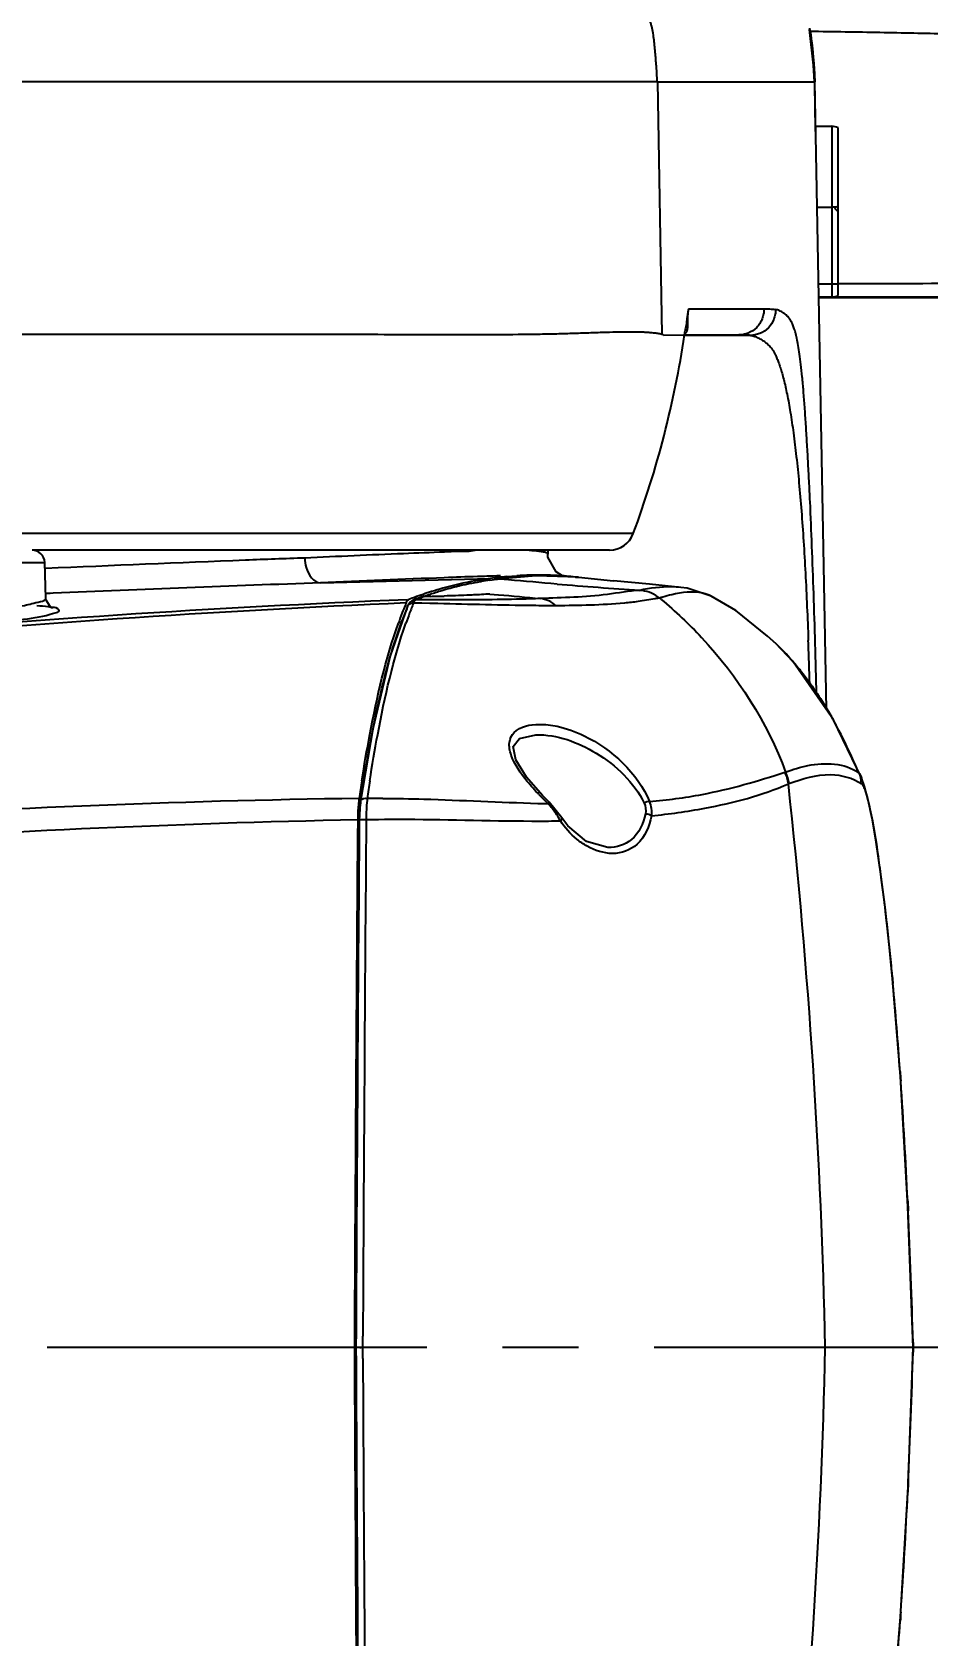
# Model space of a CAD drawing. Header units: millimetres. Extents: x 4086 to 8300, y 123 to 1549.
# Drawn here: x 7018.43 to 7036.14, y 452.3 to 483.98 of the extents above; entities that cross this region are included whole.
import ezdxf

# ---------------------------------------------------------------- set-up
doc = ezdxf.new("R2010")
doc.units = ezdxf.units.MM
doc.linetypes.add('CENTER', pattern=[0.6, 0.375, -0.075, 0.075, -0.075])
for name, color, linetype in [('中心线', 7, 'Continuous'), ('外形图', 7, 'Continuous'), ('尺寸标注', 7, 'Continuous')]:
    doc.layers.add(name, color=color, linetype=linetype)
doc.styles.add('思源黑', font='SourceHanSansCN-Normal.ttf')
doc.dimstyles.new('尺寸标注_1_4比例', dxfattribs={"dimtxt": 7, "dimasz": 6, "dimexe": 2, "dimexo": 1.5, "dimgap": 1, "dimtad": 1, "dimdec": 1, "dimlfac": 4, "dimdsep": 46, "dimtxsty": '思源黑', "dimcen": 0.09, "dimadec": 0, "dimazin": 0, "dimtp": 0.01, "dimtm": 0.01, "dimtfac": 1, "dimtdec": 1, "dimtofl": 0, "dimtmove": 0, "dimatfit": 3, "dimfxl": 1, "dimtolj": 1, "dimarcsym": 0})

# ---------------------------------------------------------------- blocks, each defined once
blk = doc.blocks.new('*D759')
at = {"layer": 'Defpoints', "color": 0}
for p in [(7016.612, 498.736), (7016.612, 492.25), (7015.112, 454.498)]:
    blk.add_point(p, dxfattribs=at)
at = {"layer": '尺寸标注', "color": 0, "lineweight": -2}
for p, q in [((7015.112, 455.998), (7015.112, 500.736)), ((7016.612, 493.75), (7016.612, 500.736)), ((7009.112, 498.736), (7003.112, 498.736)), ((7022.612, 498.736), (7034.896, 498.736))]:
    blk.add_line(p, q, dxfattribs=at)
at = {"layer": '尺寸标注', "color": 0}
for points in [[(7009.112, 497.736), (7009.112, 499.736), (7015.112, 498.736)], [(7022.612, 499.736), (7022.612, 497.736), (7016.612, 498.736)]]:
    blk.add_solid(points, dxfattribs=at)
at = {"layer": '尺寸标注', "color": 0, "insert": (7031.754, 503.36), "char_height": 7, "attachment_point": 5, "style": '思源黑'}
blk.add_mtext('\\A1;6', dxfattribs=at)
blk = doc.blocks.new('*D761')
at = {"layer": 'Defpoints', "color": 0}
for p in [(7055.112, 469.247), (7016.612, 423.975), (7055.112, 413.097)]:
    blk.add_point(p, dxfattribs=at)
at = {"layer": '尺寸标注', "color": 0, "lineweight": -2}
for p, q in [((7055.112, 467.747), (7055.112, 411.097)), ((7016.612, 422.475), (7016.612, 411.097)), ((7022.612, 413.097), (7049.112, 413.097))]:
    blk.add_line(p, q, dxfattribs=at)
at = {"layer": '尺寸标注', "color": 0}
for points in [[(7022.612, 414.097), (7022.612, 412.097), (7016.612, 413.097)], [(7049.112, 412.097), (7049.112, 414.097), (7055.112, 413.097)]]:
    blk.add_solid(points, dxfattribs=at)
at = {"layer": '尺寸标注', "color": 0, "insert": (7035.862, 417.659), "char_height": 7, "attachment_point": 5, "style": '思源黑'}
blk.add_mtext('\\A1;154', dxfattribs=at)

msp = doc.modelspace()

# ---------------------------------------------------------------- linework, layer by layer
at = {"layer": '中心线', "linetype": 'CENTER', "ltscale": 20}
msp.add_line((7074.229, 457.9978), (6904.8666, 457.9978), dxfattribs=at)
at = {"layer": '外形图'}
for p, q in [((7033.8752, 483.3276), (7033.7952, 484.0354)), ((7033.8951, 482.9978), (7033.8752, 483.3276)), ((7030.787, 482.9978), (7017.2076, 482.9978)), ((7030.7888, 482.9978), (7031.2272, 482.9978)), ((7030.7888, 482.9978), (7030.8785, 478.0108)), ((7031.2272, 482.9978), (7031.9181, 482.9978)), ((7031.9181, 482.9978), (7033.9009, 482.9978)), ((7033.9008, 482.9978), (7033.9007, 482.9978)), ((7034.1305, 470.5991), (7033.9009, 482.9978)), ((7033.9171, 482.1218), (7034.2371, 482.1218)), ((7034.2371, 482.1218), (7034.2371, 478.7468)), ((7034.3621, 478.7803), (7034.3621, 482.0883)), ((7033.9467, 480.5251), (7034.2371, 480.5251)), ((7034.2996, 480.4968), (7034.3621, 480.5593)), ((7034.3621, 480.4343), (7034.2996, 480.4968)), ((7034.2371, 479.0011), (7033.9749, 479.0011)), ((7031.3911, 478.4508), (7031.3905, 478.4455)), ((7032.8959, 478.5071), (7031.4052, 478.5071)), ((7039.4939, 478.7468), (7033.9796, 478.7468)), ((7031.3903, 478.446), (7031.374, 478.3155)), ((7030.9101, 477.9977), (7031.3178, 477.9978)), ((7031.3282, 477.9978), (7032.3976, 477.9978)), ((7032.6277, 477.9898), (7031.3282, 477.9898)), ((7032.4329, 477.9981), (7032.4273, 477.9981)), ((7026.6121, 474.0741), (7017.1087, 474.0742)), ((7029.6807, 474.0741), (7026.6121, 474.0741)), ((7030.3135, 474.0743), (7029.6807, 474.0741)), ((7029.8447, 473.7478), (7018.429, 473.7478)), ((7028.6208, 473.7478), (7028.6222, 473.6702)), ((7017.1121, 473.5065), (7018.6789, 473.5065)), ((7018.7035, 472.8014), (7018.6789, 473.5065)), ((7024.1369, 473.1006), (7027.4933, 473.1882)), ((7027.2885, 473.1573), (7027.1848, 473.1396)), ((7027.2002, 473.108), (7027.2917, 473.125)), ((7027.3914, 473.1735), (7027.2885, 473.1573)), ((7027.2917, 473.125), (7027.3095, 473.1281)), ((7027.4933, 473.1882), (7027.3914, 473.1735)), ((7027.4784, 473.1557), (7027.5252, 473.1625)), ((7027.5252, 473.1625), (7027.6052, 473.1734)), ((7027.6052, 473.1734), (7027.6317, 473.1768)), ((7027.6317, 473.1768), (7027.7376, 473.1903)), ((7027.673, 473.1734), (7027.6317, 473.1768)), ((7027.8456, 473.159), (7027.673, 473.1734)), ((7027.6876, 473.2385), (7027.6784, 473.2383)), ((7028.3963, 473.24), (7027.692, 473.1832)), ((7027.8081, 473.2248), (7027.9107, 473.2337)), ((7027.9107, 473.2337), (7028.0121, 473.241)), ((7029.2291, 473.2104), (7028.3963, 473.24)), ((7029.1726, 473.2157), (7029.2291, 473.2104)), ((7029.2291, 473.2104), (7029.9221, 473.1444)), ((7030.6311, 473.0769), (7029.9221, 473.1444)), ((7031.2529, 473.0114), (7030.6311, 473.0769)), ((7018.7894, 472.8939), (7018.7006, 472.8902)), ((7018.7035, 472.8009), (7018.7035, 472.8014)), ((7018.8451, 472.8962), (7018.7894, 472.8939)), ((7025.9446, 472.7969), (7025.874, 472.7698)), ((7025.9586, 472.7596), (7025.8999, 472.7192)), ((7025.9887, 472.8135), (7025.9446, 472.7969)), ((7026.0029, 472.7766), (7025.9605, 472.7603)), ((7026.0081, 472.7684), (7026.0509, 472.7848)), ((7026.0548, 472.768), (7026.0081, 472.7684)), ((7026.0509, 472.7848), (7026.0893, 472.7992)), ((7026.1351, 472.7673), (7026.0548, 472.768)), ((7026.1779, 472.8386), (7026.1351, 472.825)), ((7026.1536, 472.8225), (7026.1801, 472.8319)), ((7027.4779, 472.8801), (7027.6473, 472.8664)), ((7031.2529, 473.0114), (7031.2517, 473.0115)), ((7031.8556, 472.8392), (7031.8539, 472.8401)), ((7025.8999, 472.7192), (7025.8487, 472.6374)), ((7025.8487, 472.6374), (7025.849, 472.6382)), ((7026.0541, 472.6996), (7025.9699, 472.7015)), ((7026.1326, 472.6978), (7026.0541, 472.6996)), ((7026.2938, 472.6941), (7026.1326, 472.6978)), ((7026.4497, 472.6904), (7026.2938, 472.6941)), ((7033.136, 471.895), (7032.9685, 472.0501)), ((7033.1231, 471.9071), (7033.136, 471.895)), ((7033.4725, 471.5437), (7033.1231, 471.9071)), ((7025.1628, 470.2141), (7024.9203, 468.7863)), ((7028.0625, 470.0283), (7028.3891, 470.1005)), ((7028.3891, 470.1005), (7028.3932, 470.1005)), ((7033.3116, 469.3603), (7033.3233, 469.3646)), ((7033.3783, 469.1301), (7033.3895, 469.1348)), ((7034.8254, 469.2514), (7034.8263, 469.2492)), ((7024.9134, 468.7341), (7024.895, 468.4216)), ((7024.9204, 468.787), (7024.9134, 468.7341)), ((7024.9203, 468.7863), (7024.9204, 468.787)), ((7024.9317, 468.8402), (7024.936, 468.8688)), ((7028.6513, 468.7656), (7028.5161, 468.8987)), ((7028.9, 468.4585), (7028.6513, 468.7656)), ((7029.0173, 468.2999), (7028.8999, 468.4588)), ((7029.8126, 467.8699), (7029.8092, 467.8699)), ((7035.1544, 467.7045), (7035.157, 467.6874)), ((7035.4325, 465.3439), (7035.4322, 465.3396)), ((7035.4322, 465.3396), (7035.4378, 465.2783)), ((7035.4382, 465.2813), (7035.4327, 465.3419)), ((7035.4381, 465.2822), (7035.4378, 465.2783)), ((7035.4378, 465.2783), (7035.4461, 465.1862)), ((7035.737, 460.8875), (7035.7462, 460.6928)), ((7024.9668, 457.9978), (7024.9679, 458.2218)), ((7024.9679, 457.7804), (7024.9668, 457.9978)), ((7035.842, 458.0911), (7035.8446, 457.9978)), ((7035.8446, 457.9978), (7035.842, 457.9033)), ((7035.7472, 455.3263), (7035.7384, 455.1377))]:
    msp.add_line(p, q, dxfattribs=at)
for points in [[(7028.9149, 473.2387), (7028.7854, 473.3157), (7028.6269, 473.6102), (7028.6224, 473.6599)], [(7018.8009, 472.6134), (7018.8266, 472.6072), (7018.7848, 472.633), (7018.7088, 472.759), (7018.7035, 472.8009)], [(7026.1355, 472.8252), (7026.1044, 472.814), (7026.0029, 472.7766)], [(7031.8539, 472.8401), (7031.3799, 472.9931), (7031.2517, 473.0115)], [(7032.9685, 472.0501), (7032.3386, 472.5528), (7031.8556, 472.8392)], [(7025.8487, 472.6374), (7025.5075, 471.6573), (7025.1628, 470.2141)], [(7034.8263, 469.2492), (7034.272, 470.396), (7033.4725, 471.5437)], [(7028.5161, 468.8987), (7028.1997, 469.2609), (7027.9891, 469.6047), (7027.9395, 469.8686), (7028.0625, 470.0283)], [(7034.9568, 468.8112), (7034.8857, 469.0806), (7034.8254, 469.2515)], [(7035.4325, 465.3439), (7035.3787, 465.8978), (7035.2903, 466.6959), (7035.2006, 467.3941), (7035.1135, 467.9797), (7035.032, 468.4497), (7034.9568, 468.8112)], [(7024.895, 468.4216), (7024.8682, 464.6977), (7024.8446, 460.9569), (7024.8285, 457.9982)], [(7029.8092, 467.8699), (7029.39, 467.9926), (7029.0173, 468.2999)], [(7035.8453, 457.9978), (7035.7427, 460.7822), (7035.5932, 463.3484), (7035.4381, 465.2823)], [(7024.8285, 457.9982), (7024.8448, 455.0035), (7024.8684, 451.2681), (7024.895, 447.5741)], [(7035.4381, 450.7134), (7035.5951, 452.6748), (7035.744, 455.2414), (7035.8453, 457.9978)]]:
    msp.add_lwpolyline(points, dxfattribs=at)
for centre, radius, start, end in [((6786.029, 478.6945), 247.9084, 0.768627, 0.96699), ((7034.2371, 481.8718), 0.25, 60, 90), ((7034.2391, 467.3083), 13.2168, 89.61621, 90.00882), ((7034.2427, 466.8293), 12.1719, 89.43786, 90.02627), ((7034.2371, 478.9968), 0.25, 270, 300), ((7029.3534, 2327.6649), 1848.6589, 270.1552963, 270.3214661), ((7011.5426, 481.0216), 20.0154, 339.69, 351.31096), ((7029.8444, 474.2479), 0.5, 270.02436, 339.69307), ((7018.429, 473.4978), 0.25, 2, 90), ((7045.2707, -142.5949), 616.0581, 91.9659157, 92.4584423), ((7028.3848, 466.3744), 6.8708, 100.05824, 105.51865), ((7028.5605, 466.0437), 7.1941, 101.79281, 103.44664), ((7028.5448, 466.1192), 7.117, 100.88975, 101.79286), ((7029.508, 402.1665), 71.0955, 91.682801, 91.834956), ((7028.4825, 466.4654), 6.7652, 98.53592, 99.98555), ((7029.0571, 417.6415), 55.614, 91.42056, 91.68671), ((7028.4935, 465.9592), 7.2978, 95.38906, 97.87765), ((7028.611, 465.9281), 7.3146, 96.01272, 96.8581), ((7028.5999, 466.0359), 7.2062, 94.2753, 96.01471), ((7028.453, 466.4229), 6.8324, 91.48241, 93.70049), ((7028.5872, 466.2178), 7.0238, 90.68347, 94.28212), ((7028.4519, 466.4608), 6.7944, 89.59456, 91.48149), ((7028.4546, 466.6874), 6.5677, 86.48581, 89.60351), ((7028.584, 466.4137), 6.8279, 88.87328, 90.67606), ((7028.5925, 466.7115), 6.53, 84.90287, 88.89665), ((7040.3953, 613.9334), 141.3313, 265.29607, 265.960294), ((7028.4713, 466.9482), 6.3065, 83.25896, 86.49227), ((7035.7571, 233.0643), 239.9091, 92.368384, 97.843413), ((7028.4571, 466.1739), 7.0836, 107.5043, 110.39406), ((7028.4288, 466.4486), 6.7678, 109.6441, 110.22314), ((7028.4212, 466.5037), 6.7134, 108.44293, 109.50122), ((7028.4633, 466.3776), 6.8463, 107.42221, 108.44362), ((7024.8107, 538.5282), 65.7106, 271.311037, 271.426966), ((7028.3715, 466.4407), 6.8034, 105.56059, 107.49279), ((7028.496, 466.2733), 6.9556, 106.43193, 107.42222), ((7025.0912, 527.2498), 54.4286, 271.42743, 271.56479), ((7028.5431, 466.1112), 7.1244, 103.6717, 106.42675), ((7028.5632, 466.0319), 7.2062, 103.44581, 103.67778), ((7030.3833, 472.2191), 0.7362, 82.0188, 85.64999), ((7025.0126, 465.7736), 9.1254, 50.10563, 50.35044), ((7031.9326, 469.3614), 3.6085, 106.69193, 107.68933), ((7036.461, 228.6767), 244.2595, 92.495735, 97.867122), ((7032.8238, 469.7692), 7.5903, 158.81031, 160.47185), ((7031.7387, 470.1888), 6.4268, 157.41893, 158.80158), ((7031.1716, 470.423), 5.8132, 156.89182, 157.4042), ((7033.275, 469.6943), 7.9004, 159.13291, 160.72858), ((7032.5358, 469.9733), 7.1103, 158.66039, 159.11241), ((7032.268, 470.0779), 6.8228, 158.24894, 158.66009), ((7032.0971, 470.146), 6.6388, 158.08655, 158.2478), ((7031.9143, 470.2197), 6.4417, 157.61139, 158.08813), ((7031.7041, 470.3062), 6.2144, 157.32831, 157.61021), ((7029.7972, 468.3657), 4.8581, 41.31608, 46.58758), ((6918.6685, 467.7661), 115.1809, 1.844837, 2.089083), ((7029.4377, 468.0406), 5.3429, 40.81015, 41.38929), ((7029.3454, 467.9609), 5.4648, 40.06548, 40.80951), ((6898.069, 467.0923), 135.7914, 1.685683, 1.849181), ((7026.6678, 466.1469), 8.7041, 28.21108, 29.70864), ((7025.7077, 465.6417), 9.789, 24.04775, 28.16055), ((7024.8397, 465.2428), 10.7442, 23.53729, 24.1037), ((7032.6226, 469.0361), 0.7614, 7.0941, 25.22796), ((7032.6338, 469.0416), 0.7614, 7.03166, 25.05646), ((7024.5286, 465.1078), 11.0833, 22.51548, 23.53497), ((7056.7858, 464.216), 32.2249, 171.11688, 171.7461), ((7057.616, 464.1904), 32.8929, 171.2562, 171.86903), ((6907.6004, 455.2955), 126.5364, 1.223701, 6.276865), ((7027.6129, 272.4228), 196.4382, 90.792838, 97.190228), ((7027.5375, 468.4206), 2.6398, 174.61216, 177.34354), ((7026.9952, 468.4718), 2.095, 171.85971, 174.61253), ((7028.7808, 468.4624), 3.7464, 174.81151, 177.58254), ((7027.93, 468.5361), 2.8925, 173.91592, 174.74126), ((7025.292, 438.5223), 30.3213, 89.86671, 90.4501), ((7030.2168, 527.6589), 58.9416, 268.256446, 268.457587), ((7032.3718, 472.6913), 5.4427, 223.87133, 226.57221), ((7029.0102, 259.7588), 208.7015, 91.137878, 97.137828), ((11205.2802, 436.5544), 4180.5359, 179.5632781, 179.7061089), ((11046.7097, 437.5705), 4021.9308, 179.5605091, 179.7089937), ((7028.7227, 468.3897), 3.8572, 178.81606, 179.56282), ((7028.6005, 468.3928), 3.7349, 177.2996, 178.82512), ((7028.0533, 468.3962), 3.1562, 178.23345, 179.55622), ((7027.918, 468.4004), 3.0208, 177.29479, 178.23397), ((10722.4973, 439.6517), 3697.5761, 179.5541323, 179.7122467), ((7029.7833, 468.4156), 4.75, 177.52838, 179.88065), ((7028.4436, 498.0256), 29.6299, 270.37565, 270.82994), ((7027.3288, 467.5653), 1.7545, 29.62126, 34.13641), ((7027.2403, 467.5136), 1.857, 28.46931, 29.65817), ((7004.8182, 463.1647), 30.6741, 7.61165, 8.47882), ((6997.8017, 462.2194), 37.7539, 7.03692, 7.6232), ((6993.0107, 461.6244), 42.5818, 6.65384, 7.04167), ((6988.3767, 461.0864), 47.2469, 5.99983, 6.65074), ((6984.4137, 460.6668), 51.232, 5.45477, 6.00321), ((6982.7792, 460.5085), 52.8742, 5.24237, 5.45716), ((6940.5214, 456.6995), 95.3033, 4.058519, 5.108925), ((6924.1163, 455.5709), 111.7473, 2.726999, 3.945659), ((6892.8578, 454.1272), 143.0392, 1.587988, 2.630843), ((11205.2812, 479.4412), 4180.5369, 180.29389, 180.4367207), ((11046.8353, 478.4289), 4022.0564, 180.2910506, 180.4395306), ((6907.6004, 460.7), 126.5364, 353.723177, 358.77634), ((6892.674, 461.8746), 143.223, 357.379453, 358.411094), ((10723.8409, 476.3549), 3698.9197, 180.287718, 180.4458766), ((6923.8473, 460.4402), 112.0166, 356.072592, 357.286799), ((6940.3965, 459.3065), 95.4286, 354.890568, 355.964645)]:
    msp.add_arc(centre, radius, start, end, dxfattribs=at)
for points, knots in [([(7030.7878, 482.9978), (7030.7847, 483.0896), (7030.7764, 483.2271), (7030.7619, 483.4102), (7030.7503, 483.5476), (7030.739, 483.685), (7030.7254, 483.8221), (7030.7065, 483.9586), (7030.6839, 484.0713), (7030.6603, 484.1602), (7030.6391, 484.2258), (7030.6135, 484.2894), (7030.5876, 484.3401), (7030.5638, 484.3787), (7030.5378, 484.4158), (7030.5017, 484.4598), (7030.4544, 484.5091), (7030.4042, 484.5555), (7030.3524, 484.6), (7030.2998, 484.6428), (7030.2464, 484.6843), (7030.1926, 484.7251), (7030.1385, 484.7655), (7030.0662, 484.8192), (7029.9752, 484.8858), (7029.8651, 484.9643), (7029.717, 485.067), (7029.5295, 485.1916), (7029.3008, 485.335), (7029.0685, 485.472), (7028.8326, 485.6025), (7028.5939, 485.7274), (7028.353, 485.8481), (7028.1915, 485.9266), (7028.1107, 485.9656)], [0, 0, 0, 0, 0.0633323, 0.0950119, 0.126712, 0.1584277, 0.190118, 0.2217654, 0.2534323, 0.2693186, 0.2851822, 0.3009481, 0.3165992, 0.3244, 0.3322013, 0.3478458, 0.3635687, 0.3793221, 0.3950091, 0.4106004, 0.4261352, 0.4416483, 0.4571694, 0.4727087, 0.5038163, 0.5349218, 0.5660086, 0.6281284, 0.6901862, 0.7521934, 0.8141646, 0.8761213, 0.9380702, 1, 1, 1, 1]), ([(7033.8001, 483.999), (7034.0342, 483.9968), (7034.4966, 483.9911), (7035.1819, 483.9789), (7035.8503, 483.9656), (7036.502, 483.9519), (7037.1362, 483.9366), (7037.9462, 483.9123), (7038.732, 483.881), (7039.4941, 483.8459), (7040.0403, 483.8174), (7040.5718, 483.7823), (7041.0907, 483.733), (7041.5994, 483.6567), (7042.0152, 483.5569), (7042.3406, 483.4469), (7042.5827, 483.3458), (7042.8216, 483.2219), (7042.9735, 483.1214), (7043.0476, 483.0657)], [0, 0, 0, 0, 0.0748263, 0.1478049, 0.2190543, 0.2885185, 0.3561242, 0.4218437, 0.5475183, 0.6074736, 0.6656652, 0.7223212, 0.777705, 0.8322211, 0.8866159, 0.914101, 0.9419434, 0.9703909, 1, 1, 1, 1]), ([(7033.8276, 483.8713), (7033.8304, 483.8511), (7033.8408, 483.7704), (7033.8493, 483.6894), (7033.8551, 483.6286)], [0, 0, 0, 0, 0.2501438, 1, 1, 1, 1]), ([(7033.8388, 483.795), (7033.8427, 483.7619), (7033.85, 483.6956), (7033.8596, 483.5961), (7033.8686, 483.4965), (7033.8773, 483.3969), (7033.8853, 483.2973), (7033.8949, 483.1643), (7033.9001, 483.0644), (7033.9024, 482.9978)], [0, 0, 0, 0, 0.1250033, 0.2499801, 0.374972, 0.4999899, 0.6250136, 0.750026, 1, 1, 1, 1]), ([(7033.8551, 483.6286), (7033.8576, 483.6024), (7033.8624, 483.5499), (7033.8718, 483.4449), (7033.8829, 483.3136), (7033.8941, 483.1558), (7033.8993, 483.0505), (7033.9011, 482.9978)], [0, 0, 0, 0, 0.124979, 0.2499792, 0.5000186, 0.7500319, 1, 1, 1, 1]), ([(7031.4052, 478.5071), (7031.4022, 478.4938), (7031.3958, 478.4636), (7031.3907, 478.4247), (7031.3876, 478.3924), (7031.3862, 478.3719), (7031.3857, 478.3549), (7031.3855, 478.3289), (7031.3855, 478.296), (7031.3867, 478.2478), (7031.387, 478.1989), (7031.3841, 478.1484), (7031.3773, 478.1062), (7031.3665, 478.0708), (7031.3517, 478.0417), (7031.3385, 478.0259), (7031.3313, 478.0196)], [0, 0, 0, 0, 0.0814602, 0.1844779, 0.2341998, 0.2749049, 0.3076368, 0.3359049, 0.4301208, 0.5038266, 0.624046, 0.7221454, 0.8059901, 0.8787431, 0.9426248, 1, 1, 1, 1]), ([(7031.4052, 478.5071), (7031.4037, 478.5037), (7031.4019, 478.4982), (7031.3996, 478.4909), (7031.3976, 478.4852), (7031.3958, 478.4787), (7031.3941, 478.4708), (7031.3925, 478.4613), (7031.3915, 478.4544), (7031.3911, 478.4506)], [0, 0, 0, 0, 0.1921866, 0.2945133, 0.3941837, 0.5038635, 0.6394524, 0.8076258, 1, 1, 1, 1]), ([(7032.8959, 478.5071), (7032.8965, 478.4761), (7032.8905, 478.4119), (7032.8637, 478.3173), (7032.8189, 478.2261), (7032.7356, 478.118), (7032.6182, 478.0433), (7032.4923, 478.005), (7032.4285, 477.9978), (7032.3976, 477.9978)], [0, 0, 0, 0, 0.1178238, 0.243066, 0.3718925, 0.5014089, 0.7579468, 0.8827167, 1, 1, 1, 1]), ([(7033.1264, 478.4991), (7033.127, 478.4682), (7033.1209, 478.404), (7033.085, 478.2771), (7032.995, 478.1286), (7032.8485, 478.0356), (7032.7225, 477.9972), (7032.6586, 477.9899), (7032.6277, 477.9899)], [0, 0, 0, 0, 0.1178404, 0.2431361, 0.5003949, 0.7573969, 0.8824383, 1, 1, 1, 1]), ([(7033.1265, 478.4967), (7033.0895, 478.5017), (7033.0125, 478.5069), (7032.9356, 478.507), (7032.8959, 478.507)], [0, 0, 0, 0, 0.4850919, 1, 1, 1, 1]), ([(7033.9374, 470.8841), (7033.9287, 471.2231), (7033.9106, 471.891), (7033.8805, 472.8723), (7033.8471, 473.8066), (7033.8159, 474.5488), (7033.7889, 475.1079), (7033.7683, 475.4996), (7033.7469, 475.8738), (7033.7251, 476.2309), (7033.7025, 476.568), (7033.679, 476.8795), (7033.6546, 477.1595), (7033.6293, 477.4036), (7033.603, 477.6105), (7033.5759, 477.7825), (7033.5482, 477.9242), (7033.5199, 478.0402), (7033.4909, 478.135), (7033.4613, 478.2119), (7033.431, 478.2739), (7033.3999, 478.3234), (7033.3679, 478.3627), (7033.3351, 478.3942), (7033.307, 478.416), (7033.2845, 478.4316), (7033.2622, 478.4464), (7033.2339, 478.4634), (7033.199, 478.4804), (7033.1633, 478.4931), (7033.1387, 478.4979), (7033.1264, 478.4991)], [0, 0, 0, 0, 0.1301548, 0.256492, 0.3768308, 0.4890518, 0.5416214, 0.59172, 0.6395968, 0.685523, 0.7290517, 0.7692839, 0.8054445, 0.8369397, 0.8634551, 0.8855055, 0.9037636, 0.9188489, 0.9313532, 0.9417621, 0.9504546, 0.9578033, 0.9641631, 0.9698656, 0.9751978, 0.9777996, 0.980383, 0.985475, 0.9904381, 0.995266, 1, 1, 1, 1]), ([(7033.9798, 478.7362), (7034.3705, 478.7364), (7035.1486, 478.7371), (7036.2915, 478.7381), (7037.3626, 478.7396), (7038.0463, 478.739), (7038.3652, 478.7374)], [0, 0, 0, 0, 0.2672748, 0.5322527, 0.7818855, 1, 1, 1, 1]), ([(7031.374, 478.3155), (7031.3717, 478.2986), (7031.3627, 478.235), (7031.3525, 478.1716), (7031.3441, 478.1253)], [0, 0, 0, 0, 0.2661482, 1, 1, 1, 1]), ([(7030.8786, 478.0107), (7030.8523, 478.0162), (7030.7972, 478.026), (7030.7106, 478.037), (7030.6168, 478.0453), (7030.4779, 478.0534), (7030.2872, 478.0573), (7030.0383, 478.0551), (7029.7635, 478.0479), (7029.4635, 478.0378), (7029.1393, 478.0268), (7028.7915, 478.0167), (7028.4211, 478.0094), (7027.8842, 478.0029), (7027.1622, 478.0001), (7026.2384, 478.0016), (7025.2425, 478.0049), (7024.1815, 478.0067), (7022.6601, 478.008), (7020.6591, 478.0082), (7018.182, 478.0091), (7015.6578, 478.0083), (7013.5592, 478.0041), (7011.9135, 478.0022), (7010.7261, 478.0023), (7009.5828, 478.0048), (7008.4923, 478.0083), (7007.4629, 478.0111), (7006.5027, 478.0119), (7005.6188, 478.009), (7004.8178, 478.0045), (7004.1051, 478.0003), (7003.4861, 477.9984), (7002.9655, 478.0009), (7002.5472, 478.0062), (7002.2641, 478.0122), (7002.0913, 478.0172), (7002.023, 478.0195), (7001.9934, 478.0207)], [0, 0, 0, 0, 0.0027888, 0.0058101, 0.0090671, 0.0125607, 0.0202544, 0.0288767, 0.0384025, 0.0488022, 0.0600443, 0.072097, 0.0849302, 0.0985181, 0.1278557, 0.1599033, 0.1944518, 0.2312757, 0.2700862, 0.3524496, 0.4390701, 0.5273267, 0.6145747, 0.6570089, 0.6982199, 0.7378916, 0.7757334, 0.8114611, 0.8447903, 0.8754535, 0.9032464, 0.9279798, 0.9494646, 0.967526, 0.9820424, 0.9929039, 0.9969295, 1, 1, 1, 1]), ([(7030.9101, 477.9977), (7030.9077, 477.9993), (7030.9026, 478.0019), (7030.8922, 478.0065), (7030.8841, 478.0094), (7030.8786, 478.0107)], [0, 0, 0, 0, 0.2532834, 0.5030545, 1, 1, 1, 1]), ([(7031.3441, 478.1253), (7031.342, 478.114), (7031.334, 478.0713), (7031.325, 478.0289), (7031.3176, 477.9978)], [0, 0, 0, 0, 0.2649423, 1, 1, 1, 1]), ([(7032.6251, 477.9899), (7032.5943, 477.9932), (7032.5302, 477.997), (7032.4661, 477.9977), (7032.4329, 477.9978)], [0, 0, 0, 0, 0.4829115, 1, 1, 1, 1]), ([(7032.6277, 477.9899), (7032.6507, 477.9878), (7032.6976, 477.9784), (7032.7666, 477.9517), (7032.8359, 477.9142), (7032.8812, 477.8841), (7032.9041, 477.8679)], [0, 0, 0, 0, 0.2268524, 0.4667599, 0.7240206, 1, 1, 1, 1]), ([(7032.9041, 477.8679), (7032.9143, 477.8607), (7032.935, 477.8456), (7032.9657, 477.8206), (7032.9968, 477.7912), (7033.0412, 477.7415), (7033.0832, 477.6789), (7033.1234, 477.6034), (7033.1558, 477.532), (7033.1885, 477.4482), (7033.2215, 477.3512), (7033.2546, 477.2406), (7033.3012, 477.0654), (7033.3582, 476.8097), (7033.4218, 476.4576), (7033.4821, 476.0469), (7033.5388, 475.5811), (7033.5912, 475.0659), (7033.6386, 474.5078), (7033.6801, 473.9128), (7033.7289, 473.0613), (7033.7567, 472.4083), (7033.7729, 471.9648)], [0, 0, 0, 0, 0.0061855, 0.0126859, 0.0196768, 0.0273622, 0.0457342, 0.0569358, 0.0698178, 0.0846339, 0.1015552, 0.1206498, 0.1419755, 0.1915327, 0.2506465, 0.3195513, 0.3975439, 0.4835803, 0.5766058, 0.6755882, 0.7796739, 1, 1, 1, 1]), ([(7027.2657, 473.7478), (7027.2124, 473.7465), (7027.1056, 473.7156), (7026.8756, 473.7258), (7026.4311, 473.6991), (7025.3903, 473.6672), (7024.4705, 473.6203), (7023.8201, 473.5915)], [0, 0, 0, 0, 0.0463845, 0.0949194, 0.1989744, 0.4338849, 1, 1, 1, 1]), ([(7028.6222, 473.6702), (7028.6219, 473.6841), (7028.566, 473.7078), (7028.4097, 473.7271), (7028.24, 473.7455), (7028.1126, 473.7478)], [0, 0, 0, 0, 0.0800842, 0.2680189, 1, 1, 1, 1]), ([(7023.8201, 473.5915), (7023.429, 473.5775), (7021.7226, 473.515), (7020.0166, 473.4421), (7018.7016, 473.3849)], [0, 0, 0, 0, 0.2291443, 1, 1, 1, 1]), ([(7023.8201, 473.5915), (7023.8222, 473.5277), (7023.844, 473.3362), (7023.9954, 473.099), (7024.1337, 473.1004)], [0, 0, 0, 0, 0.3155499, 1, 1, 1, 1]), ([(7027.2315, 473.2255), (7027.0129, 473.2185), (7025.9788, 473.1811), (7024.945, 473.135), (7024.1297, 473.1003)], [0, 0, 0, 0, 0.2113044, 1, 1, 1, 1]), ([(7027.6048, 473.176), (7027.6093, 473.1766), (7027.6183, 473.1775), (7027.6273, 473.1772), (7027.6318, 473.1768)], [0, 0, 0, 0, 0.5031417, 1, 1, 1, 1]), ([(7017.2496, 472.5214), (7017.4372, 472.5382), (7017.7751, 472.5764), (7018.2498, 472.6412), (7018.5009, 472.7114), (7018.7038, 472.7578), (7018.7035, 472.8009)], [0, 0, 0, 0, 0.37875, 0.6979385, 0.9134042, 1, 1, 1, 1]), ([(7025.8248, 472.7046), (7025.8302, 472.7173), (7025.8407, 472.7387), (7025.8559, 472.7579), (7025.8639, 472.764)], [0, 0, 0, 0, 0.5791269, 1, 1, 1, 1]), ([(7025.8639, 472.764), (7025.8655, 472.7652), (7025.8687, 472.7674), (7025.8723, 472.7691), (7025.874, 472.7698)], [0, 0, 0, 0, 0.5190799, 1, 1, 1, 1]), ([(7025.9699, 472.7015), (7025.9741, 472.7144), (7025.9821, 472.7357), (7025.9938, 472.7558), (7026.0003, 472.7624)], [0, 0, 0, 0, 0.5934671, 1, 1, 1, 1]), ([(7026.0003, 472.7624), (7026.0015, 472.7636), (7026.004, 472.7659), (7026.0067, 472.7677), (7026.0081, 472.7684)], [0, 0, 0, 0, 0.5298755, 1, 1, 1, 1]), ([(7026.117, 472.7938), (7026.1198, 472.7921), (7026.1258, 472.7878), (7026.1313, 472.7831), (7026.1341, 472.7804)], [0, 0, 0, 0, 0.4626107, 1, 1, 1, 1]), ([(7028.4748, 472.7911), (7028.3496, 472.7866), (7027.7146, 472.7667), (7027.0791, 472.7632), (7026.569, 472.7647)], [0, 0, 0, 0, 0.1971502, 1, 1, 1, 1]), ([(7027.1531, 472.8616), (7027.1094, 472.8596), (7026.9176, 472.8515), (7026.7257, 472.8455), (7026.5775, 472.8414)], [0, 0, 0, 0, 0.227632, 1, 1, 1, 1]), ([(7030.4388, 472.9533), (7030.2248, 472.9392), (7029.5766, 472.8218), (7028.918, 472.8066), (7028.4761, 472.7908)], [0, 0, 0, 0, 0.3266242, 1, 1, 1, 1]), ([(7030.8354, 472.7998), (7030.8048, 472.7961), (7030.6622, 472.7704), (7030.5194, 472.7459), (7030.4064, 472.7311)], [0, 0, 0, 0, 0.2129695, 1, 1, 1, 1]), ([(7031.2517, 473.0115), (7031.1908, 473.0183), (7030.9187, 473.0328), (7030.6465, 472.9946), (7030.4401, 472.9527)], [0, 0, 0, 0, 0.2253639, 1, 1, 1, 1]), ([(7030.8654, 472.7749), (7031.146, 472.5403), (7032.1727, 471.5732), (7032.9636, 470.3446), (7033.3235, 469.3641)], [0, 0, 0, 0, 0.2593689, 1, 1, 1, 1]), ([(7031.8539, 472.8401), (7031.8019, 472.8656), (7031.5488, 472.9506), (7031.2725, 472.9143), (7031.0722, 472.866)], [0, 0, 0, 0, 0.2194334, 1, 1, 1, 1]), ([(7017.2766, 472.2819), (7017.5508, 472.3031), (7018.014, 472.3505), (7018.5953, 472.4244), (7018.8347, 472.494), (7018.988, 472.5335), (7018.9147, 472.6223), (7018.8509, 472.6132), (7018.8066, 472.6197)], [0, 0, 0, 0, 0.4347162, 0.7600727, 0.8573807, 0.9045984, 0.9292037, 1, 1, 1, 1]), ([(7018.8066, 472.6197), (7018.7873, 472.6225), (7018.6942, 472.6342), (7018.6005, 472.6405), (7018.5263, 472.6443)], [0, 0, 0, 0, 0.2079384, 1, 1, 1, 1]), ([(7024.936, 468.8688), (7025.0431, 469.5916), (7025.2706, 470.8497), (7025.6272, 472.0841), (7025.8408, 472.5882)], [0, 0, 0, 0, 0.57169, 1, 1, 1, 1]), ([(7025.8492, 472.6382), (7025.8511, 472.6426), (7025.8556, 472.6513), (7025.8613, 472.6592), (7025.8645, 472.663)], [0, 0, 0, 0, 0.4987166, 1, 1, 1, 1]), ([(7025.9443, 472.7312), (7025.9474, 472.7294), (7025.9538, 472.725), (7025.9598, 472.7199), (7025.9629, 472.7171)], [0, 0, 0, 0, 0.4594035, 1, 1, 1, 1]), ([(7028.7912, 472.649), (7028.638, 472.6486), (7027.8573, 472.6534), (7027.0769, 472.6755), (7026.4497, 472.6904)], [0, 0, 0, 0, 0.1963061, 1, 1, 1, 1]), ([(7030.4064, 472.7311), (7030.3166, 472.7193), (7029.7803, 472.6615), (7029.24, 472.6502), (7028.7912, 472.649)], [0, 0, 0, 0, 0.167836, 1, 1, 1, 1]), ([(7024.9475, 469.1922), (7024.9952, 469.4973), (7025.1768, 470.5474), (7025.4166, 471.5926), (7025.6702, 472.3064)], [0, 0, 0, 0, 0.2896211, 1, 1, 1, 1]), ([(7025.1054, 469.1907), (7025.1525, 469.4964), (7025.3309, 470.5452), (7025.5678, 471.589), (7025.8173, 472.3018)], [0, 0, 0, 0, 0.290573, 1, 1, 1, 1]), ([(7033.5276, 471.4784), (7033.5906, 471.4036), (7033.8474, 471.0811), (7034.072, 470.7336), (7034.2278, 470.4605)], [0, 0, 0, 0, 0.2372712, 1, 1, 1, 1]), ([(7028.8105, 470.2667), (7028.9931, 470.2277), (7029.7446, 469.9535), (7030.3955, 469.3447), (7030.6357, 468.782)], [0, 0, 0, 0, 0.2338245, 1, 1, 1, 1]), ([(7028.2187, 469.1774), (7028.0902, 469.3355), (7027.9173, 469.5736), (7027.8365, 469.9381), (7027.907, 470.0934), (7027.9573, 470.1449)], [0, 0, 0, 0, 0.5654856, 0.8001013, 1, 1, 1, 1]), ([(7028.3932, 470.1005), (7028.8059, 470.1066), (7029.6623, 469.7925), (7030.3299, 469.1632), (7030.5265, 468.7514)], [0, 0, 0, 0, 0.4749154, 1, 1, 1, 1]), ([(7030.6357, 468.782), (7030.9832, 468.812), (7031.8923, 468.9283), (7032.7732, 469.187), (7033.3115, 469.3606)], [0, 0, 0, 0, 0.3813941, 1, 1, 1, 1]), ([(7033.3235, 469.3641), (7033.468, 469.4163), (7033.9276, 469.5622), (7034.4933, 469.5482), (7034.7671, 469.352)], [0, 0, 0, 0, 0.313257, 1, 1, 1, 1]), ([(7033.3895, 469.1348), (7033.6521, 469.2364), (7034.1386, 469.38), (7034.6531, 469.2529), (7034.8275, 469.1309)], [0, 0, 0, 0, 0.569536, 1, 1, 1, 1]), ([(7034.7671, 469.352), (7034.7725, 469.3467), (7034.7833, 469.3336), (7034.7922, 469.3193), (7034.7968, 469.3112)], [0, 0, 0, 0, 0.4473792, 1, 1, 1, 1]), ([(7034.7968, 469.3112), (7034.8019, 469.3023), (7034.8119, 469.2826), (7034.8208, 469.2624), (7034.8254, 469.2514)], [0, 0, 0, 0, 0.4631137, 1, 1, 1, 1]), ([(7030.6726, 468.499), (7031.0258, 468.5352), (7031.9443, 468.6655), (7032.8528, 468.9011), (7033.3783, 469.1301)], [0, 0, 0, 0, 0.3825475, 1, 1, 1, 1]), ([(7034.8275, 469.1309), (7034.8364, 469.1247), (7034.853, 469.1015), (7034.865, 469.0768), (7034.8717, 469.0614)], [0, 0, 0, 0, 0.3916354, 1, 1, 1, 1]), ([(7034.8717, 469.0614), (7034.8777, 469.0476), (7034.9058, 468.9752), (7034.9267, 468.9003), (7034.9425, 468.8398)], [0, 0, 0, 0, 0.1942137, 1, 1, 1, 1]), ([(7024.9205, 468.787), (7024.921, 468.7901), (7024.9227, 468.7964), (7024.9256, 468.8022), (7024.9273, 468.805)], [0, 0, 0, 0, 0.4918094, 1, 1, 1, 1]), ([(7025.3625, 468.8435), (7025.6329, 468.8428), (7026.6536, 468.8208), (7027.6732, 468.7672), (7028.4234, 468.7445)], [0, 0, 0, 0, 0.2648122, 1, 1, 1, 1]), ([(7028.6302, 468.7387), (7028.6357, 468.745), (7028.6376, 468.7509), (7028.6542, 468.7647), (7028.6513, 468.7656)], [0, 0, 0, 0, 0.7347464, 1, 1, 1, 1]), ([(7034.9425, 468.8398), (7034.9606, 468.7701), (7035.0466, 468.3946), (7035.108, 468.0141), (7035.1544, 467.7045)], [0, 0, 0, 0, 0.1869883, 1, 1, 1, 1]), ([(7024.8951, 468.4216), (7024.8952, 468.4218), (7024.8961, 468.4222), (7024.8968, 468.4224), (7024.8973, 468.4225)], [0, 0, 0, 0, 0.3097025, 1, 1, 1, 1]), ([(7024.8973, 468.4225), (7024.9028, 468.4236), (7024.9483, 468.4257), (7024.9935, 468.4259), (7025.0332, 468.4255)], [0, 0, 0, 0, 0.1223408, 1, 1, 1, 1]), ([(7025.0332, 468.4255), (7025.3539, 468.4316), (7026.5556, 468.4348), (7027.7569, 468.3904), (7028.6378, 468.3963)], [0, 0, 0, 0, 0.2668719, 1, 1, 1, 1]), ([(7028.8727, 468.3988), (7028.8828, 468.4091), (7028.898, 468.4242), (7028.9044, 468.4518), (7028.899, 468.458)], [0, 0, 0, 0, 0.6363295, 1, 1, 1, 1]), ([(7030.5525, 468.5384), (7030.5142, 468.3496), (7030.3532, 467.9901), (7029.9764, 467.8676), (7029.8126, 467.8699)], [0, 0, 0, 0, 0.540401, 1, 1, 1, 1]), ([(7030.6726, 468.499), (7030.6326, 468.2924), (7030.4765, 467.902), (7030.0748, 467.752), (7029.9022, 467.7539)], [0, 0, 0, 0, 0.549505, 1, 1, 1, 1]), ([(7024.8286, 457.9983), (7024.8286, 457.9985), (7024.8296, 457.9986), (7024.8301, 457.9988), (7024.8306, 457.9988)], [0, 0, 0, 0, 0.2708587, 1, 1, 1, 1]), ([(7024.8306, 457.9988), (7024.836, 457.9995), (7024.8816, 457.999), (7024.927, 457.9961), (7024.9668, 457.9989)], [0, 0, 0, 0, 0.1203967, 1, 1, 1, 1])]:
    msp.add_open_spline(points, degree=3, knots=knots, dxfattribs=at)
for points in [[(7033.7948, 484.0608), (7033.8085, 483.9982), (7033.8189, 483.9348), (7033.8276, 483.8713)], [(7028.8052, 473.0782), (7028.4853, 473.1046), (7028.1655, 473.1321), (7027.8456, 473.159)], [(7026.2936, 472.7661), (7026.2408, 472.7664), (7026.1879, 472.7668), (7026.1351, 472.7673)], [(7026.3142, 472.8349), (7026.2695, 472.8338), (7026.2248, 472.8329), (7026.1801, 472.8319)], [(7026.4323, 472.7653), (7026.3861, 472.7655), (7026.3398, 472.7658), (7026.2936, 472.7661)], [(7026.569, 472.7647), (7026.5234, 472.7649), (7026.4779, 472.765), (7026.4323, 472.7653)], [(7027.478, 472.8801), (7027.3698, 472.8723), (7027.2615, 472.8666), (7027.1531, 472.8616)], [(7027.6473, 472.8664), (7027.924, 472.8438), (7028.2006, 472.8194), (7028.4767, 472.791)], [(7028.7913, 472.6491), (7028.7041, 472.7246), (7028.5903, 472.7785), (7028.4756, 472.7909)], [(7030.8354, 472.7998), (7030.7355, 472.8777), (7030.611, 472.9306), (7030.4855, 472.9482)], [(7031.0722, 472.866), (7031.0131, 472.8517), (7030.9544, 472.8354), (7030.8962, 472.8179)], [(7025.8645, 472.663), (7025.8886, 472.6916), (7025.9327, 472.7059), (7025.9699, 472.7015)], [(7027.9573, 470.1449), (7028.0782, 470.2686), (7028.2776, 470.3037), (7028.4505, 470.3056)], [(7028.4505, 470.3056), (7028.5712, 470.3069), (7028.6925, 470.292), (7028.8105, 470.2667)], [(7034.7671, 469.352), (7034.7963, 469.2866), (7034.8266, 469.2073), (7034.8022, 469.14)], [(7028.4481, 468.9193), (7028.3684, 469.0023), (7028.2914, 469.0881), (7028.2187, 469.1774)], [(7024.8948, 468.8422), (7024.8816, 468.7517), (7024.8741, 468.6602), (7024.8697, 468.5688)], [(7024.9273, 468.805), (7024.9507, 468.8423), (7025.0102, 468.8488), (7025.0538, 468.8426)], [(7028.6302, 468.7387), (7028.6855, 468.6801), (7028.7358, 468.6165), (7028.781, 468.5499)], [(7030.5265, 468.7514), (7030.5572, 468.6868), (7030.5667, 468.6085), (7030.5525, 468.5384)], [(7030.6357, 468.782), (7030.5993, 468.7811), (7030.562, 468.7699), (7030.5307, 468.7511)], [(7030.6726, 468.499), (7030.6862, 468.5932), (7030.6734, 468.6946), (7030.6357, 468.782)], [(7029.1964, 468.0383), (7029.071, 468.14), (7028.9601, 468.2629), (7028.8727, 468.3988)], [(7030.6726, 468.499), (7030.6426, 468.5205), (7030.6026, 468.5379), (7030.5664, 468.5304)], [(7029.4033, 467.8979), (7029.3305, 467.9384), (7029.2612, 467.9858), (7029.1964, 468.0383)], [(7029.9022, 467.7539), (7029.7291, 467.7558), (7029.5545, 467.8137), (7029.4033, 467.8979)], [(7035.5857, 463.4446), (7035.5901, 463.3831), (7035.5944, 463.3217), (7035.5987, 463.2603)], [(7035.6009, 452.7679), (7035.5968, 452.709), (7035.5927, 452.65), (7035.5886, 452.591)]]:
    msp.add_open_spline(points, degree=3, dxfattribs=at)

# ---------------------------------------------------------------- dimensions: what is measured, and where the dimension line sits
at = {"layer": '尺寸标注'}
for base, p1, p2, picture, middle in [((7016.6121, 498.7355), (7015.1121, 454.4978), (7016.6121, 492.2499), '*D759', (7031.7541, 503.3599)), ((7055.1121, 413.0967), (7016.6121, 423.9748), (7055.1121, 469.2468), '*D761', (7035.8621, 417.6589))]:
    dim = msp.add_linear_dim(base=base, p1=p1, p2=p2, dimstyle='尺寸标注_1_4比例', dxfattribs=at)
    dim.commit()
    dim.dimension.update_dxf_attribs({"geometry": picture, "text_midpoint": middle})

doc.saveas('drawing.dxf')
